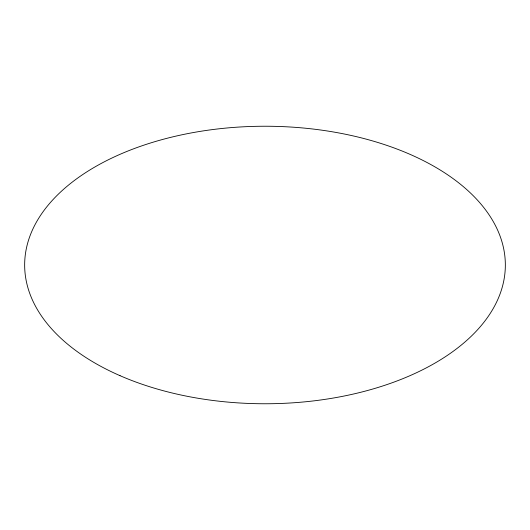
<?xml version="1.0" encoding="UTF-8"?>
<svg xmlns="http://www.w3.org/2000/svg" width="530" height="530" viewBox="0 0 530 530"><rect width="100%" height="100%" fill="white"/><g stroke="black" fill="none" stroke-linecap="round" stroke-linejoin="round"><path stroke-width="0.79" d="M120.032 375.677A240.342 138.761 0 0 0 503.5 282.145A240.342 138.761 0 0 0 171.468 137.177A240.342 138.761 0 0 0 120.032 375.677"/></g></svg>
